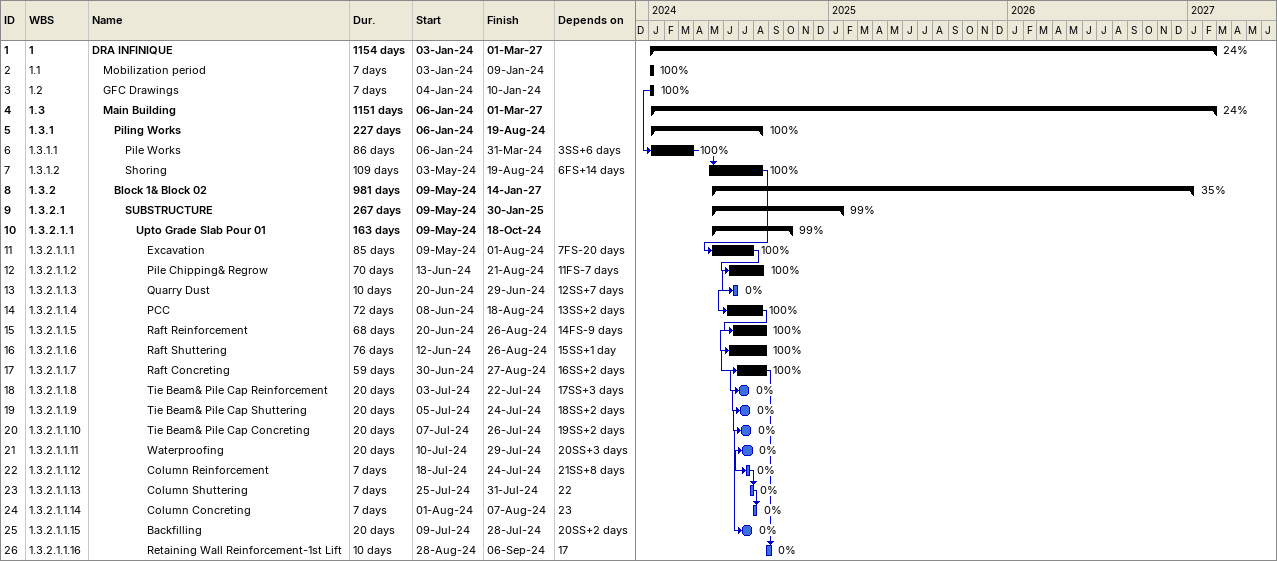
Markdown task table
| ID | WBS | Task | Duration | Start | Finish | Predecessors | % complete |
|---|---|---|---|---|---|---|---|
| 1 | 1 | **DRA INFINIQUE** | 1154d | 2024-01-03 | 2027-03-01 |  | 24 |
| 2 | 1.1 | Mobilization period | 7d | 2024-01-03 | 2024-01-09 |  | 100 |
| 3 | 1.2 | GFC Drawings | 7d | 2024-01-04 | 2024-01-10 |  | 100 |
| 4 | 1.3 | **Main Building** | 1151d | 2024-01-06 | 2027-03-01 |  | 24 |
| 5 | 1.3.1 | **Piling Works** | 227d | 2024-01-06 | 2024-08-19 |  | 100 |
| 6 | 1.3.1.1 | Pile Works | 86d | 2024-01-06 | 2024-03-31 | 3SS+6d | 100 |
| 7 | 1.3.1.2 | Shoring | 109d | 2024-05-03 | 2024-08-19 | 6FS+14d | 100 |
| 8 | 1.3.2 | **Block 1& Block 02** | 981d | 2024-05-09 | 2027-01-14 |  | 35 |
| 9 | 1.3.2.1 | **SUBSTRUCTURE** | 267d | 2024-05-09 | 2025-01-30 |  | 99 |
| 10 | 1.3.2.1.1 | **Upto Grade Slab Pour 01** | 163d | 2024-05-09 | 2024-10-18 |  | 99 |
| 11 | 1.3.2.1.1.1 | Excavation | 85d | 2024-05-09 | 2024-08-01 | 7FS-20d | 100 |
| 12 | 1.3.2.1.1.2 | Pile Chipping& Regrow | 70d | 2024-06-13 | 2024-08-21 | 11FS-7d | 100 |
| 13 | 1.3.2.1.1.3 | Quarry Dust | 10d | 2024-06-20 | 2024-06-29 | 12SS+7d | 0 |
| 14 | 1.3.2.1.1.4 | PCC | 72d | 2024-06-08 | 2024-08-18 | 13SS+2d | 100 |
| 15 | 1.3.2.1.1.5 | Raft Reinforcement | 68d | 2024-06-20 | 2024-08-26 | 14FS-9d | 100 |
| 16 | 1.3.2.1.1.6 | Raft Shuttering | 76d | 2024-06-12 | 2024-08-26 | 15SS+1d | 100 |
| 17 | 1.3.2.1.1.7 | Raft Concreting | 59d | 2024-06-30 | 2024-08-27 | 16SS+2d | 100 |
| 18 | 1.3.2.1.1.8 | Tie Beam& Pile Cap Reinforcement | 20d | 2024-07-03 | 2024-07-22 | 17SS+3d | 0 |
| 19 | 1.3.2.1.1.9 | Tie Beam& Pile Cap Shuttering | 20d | 2024-07-05 | 2024-07-24 | 18SS+2d | 0 |
| 20 | 1.3.2.1.1.10 | Tie Beam& Pile Cap Concreting | 20d | 2024-07-07 | 2024-07-26 | 19SS+2d | 0 |
| 21 | 1.3.2.1.1.11 | Waterproofing | 20d | 2024-07-10 | 2024-07-29 | 20SS+3d | 0 |
| 22 | 1.3.2.1.1.12 | Column Reinforcement | 7d | 2024-07-18 | 2024-07-24 | 21SS+8d | 0 |
| 23 | 1.3.2.1.1.13 | Column Shuttering | 7d | 2024-07-25 | 2024-07-31 | 22 | 0 |
| 24 | 1.3.2.1.1.14 | Column Concreting | 7d | 2024-08-01 | 2024-08-07 | 23 | 0 |
| 25 | 1.3.2.1.1.15 | Backfilling | 20d | 2024-07-09 | 2024-07-28 | 20SS+2d | 0 |
| 26 | 1.3.2.1.1.16 | Retaining Wall Reinforcement-1st Lift | 10d | 2024-08-28 | 2024-09-06 | 17 | 0 |
